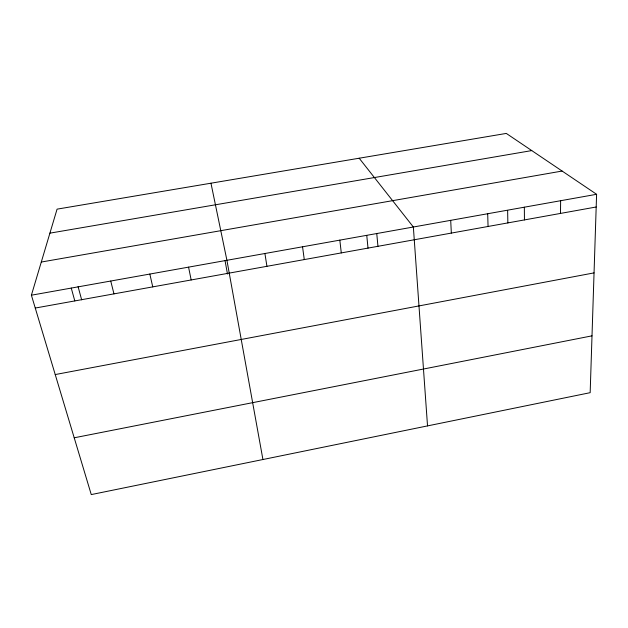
<?xml version="1.0" encoding="UTF-8"?>
<svg xmlns="http://www.w3.org/2000/svg" width="628" height="628" viewBox="0 0 628 628"><rect width="100%" height="100%" fill="white"/><g stroke="black" fill="none" stroke-linecap="round" stroke-linejoin="round"><path stroke-width="0.94" d="M560.482 213.426L560.639 200.717M596.6 194.295L590.163 392.681L91.264 494.581L31.4 295.199L57.07 209.148L506.294 133.419L596.6 194.295L31.4 295.199M74.214 437.795L592.008 335.847M55.233 374.563L594.049 272.882M35.262 308.05L596.192 206.989M41.291 262.041L562.115 171.052M49.91 233.153L531.759 150.587M359.185 158.217L413.357 227.014L427.527 425.902M71.262 288.079L74.803 300.93M78.084 286.643L81.664 299.831M110.74 281.038L113.966 293.873M149.833 274.051L152.753 286.886M210.961 183.203L226.92 260.298L262.928 459.523M188.565 267.143L191.171 279.962M225.044 260.628L227.477 274.02M264.914 253.508L266.931 266.311M302.547 246.796L304.282 259.584M339.827 240.139L341.287 252.919M366.776 235.539L368.016 248.17M376.761 233.545L377.946 246.309M450.7 220.342L451.336 233.09M487.697 213.74L488.058 226.472M507.636 210.396L507.856 222.979M524.341 207.201L524.443 219.918"/></g></svg>
